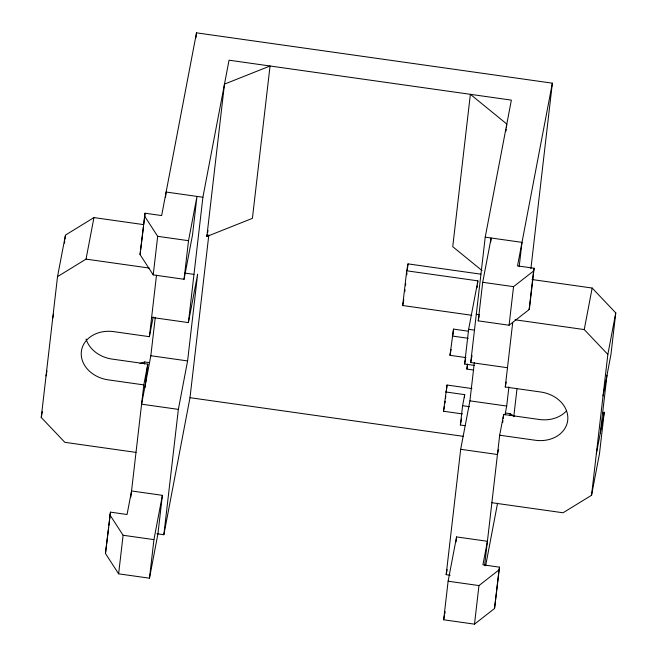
<?xml version="1.0" encoding="UTF-8"?>
<svg xmlns="http://www.w3.org/2000/svg" width="657" height="657" viewBox="0 0 657 657"><rect width="100%" height="100%" fill="white"/><g stroke="black" fill="none" stroke-linecap="round" stroke-linejoin="round"><path stroke-width="0.99" d="M136.007 452.394L64.838 442.325L41.235 417.466L57.529 276.613L65.454 235.083L93.951 217.59L143.07 224.538M64.517 243.18L64.747 241.16M64.986 239.132L65.339 236.093M105.457 553.49L110.45 512.148L127.056 514.497L131.548 490.968L162.386 495.329L157.926 533.895L149.476 578.193L118.63 573.832L105.457 553.49L108.684 527.374M184.059 279.266L188.526 240.692L196.969 196.402L192.509 234.968L184.059 279.266L153.221 274.905L140.048 254.563L145.033 213.221L161.638 215.57L196.5 32.85L552.365 83.168L530.889 268.738M108.922 525.345L110.45 512.148M143.505 226.419L140.048 254.563M143.743 224.39L145.033 213.221M118.63 573.832L123.097 535.258L109.916 514.916M153.221 274.905L157.68 236.331L144.507 215.989M130.842 497.053L143.817 384.895L147.776 364.126L112.191 359.1A29.967 24.243 10.8 0 1 86.067 338.987M143.817 384.895L108.233 379.861A29.967 24.243 10.8 0 1 81.361 351.561A29.967 24.243 10.8 0 1 113.809 331.645L149.394 336.68L156.506 275.209M165.548 197.116L166.131 192.041L202.906 197.24L229.047 60.198L511.368 100.119L485.227 237.161L470.716 362.516L507.491 367.715M145.082 387.433L147.776 364.126M151.627 317.397L188.403 322.595L197.642 274.141L187.598 360.931L178.359 409.377L141.584 404.178L150.831 355.733L155.266 317.38M195.909 37.95L196.5 32.85M149.476 578.193L153.935 539.619L162.386 495.329M156.9 533.747L163.856 534.732L178.359 409.377M188.403 322.595L202.906 197.24M206.856 236.471L224.48 84.121L270.043 65.996L252.411 218.354L206.856 236.471L207.234 234.483M163.856 534.732L189.996 397.69L208.827 234.935M471.857 315.286L402.692 305.513L406.708 270.799L408.022 263.876L480.932 274.183M404.811 291.642L405.041 289.663M405.5 285.696L405.73 283.709M406.765 274.782L406.995 272.803M407.34 269.822L408.022 263.876M462.479 413.926L443.5 411.249L447.056 385.035L471.923 388.558M465.953 357.58L449.971 355.314L453.527 329.108L468.449 331.218M444.937 403.308L445.175 401.279M445.528 398.232L445.758 396.204M446.234 392.147L447.056 385.035M452.821 335.201L453.527 329.108M474.502 365.423L464.622 364.019L468.638 329.305L477.877 280.859L406.708 270.799M465.312 425.703L460.368 425.005L462.602 405.714L464.713 394.643L445.733 391.958M473.763 370.055L466.84 369.078L467.431 364.003M464.359 397.69L464.713 394.643M477.072 287.799L477.302 285.82M477.532 283.832L477.877 280.859M450.152 575.22L446.177 574.653L460.68 449.298L469.919 400.852L474.354 362.5M443.656 619.789L448.115 581.215L456.566 536.925L487.412 541.286L482.92 564.815L499.525 567.163L494.54 608.505L474.494 624.15L443.656 619.789L444.428 615.765M552.365 83.168L517.511 265.888L534.116 268.237L529.649 306.811L529.123 309.578L509.085 325.223L478.239 320.862L482.706 282.296L491.157 237.998L490.689 242.055M455.983 542L456.566 536.925M505.98 131.145L506.219 129.117M506.448 127.088L506.802 124.042L470.371 94.321L452.739 246.679L482.049 270.577M474.494 624.15L478.961 585.576L499 569.931L499.525 567.163M509.085 325.223L513.544 286.657L533.583 271.004L534.116 268.237M484.595 565.644L499.681 435.213L503.64 414.452L539.233 419.478A29.967 24.243 10.8 0 0 566.309 411.06M499.681 435.213L535.266 440.247A29.967 24.243 10.8 0 0 567.714 420.332A29.967 24.243 10.8 0 0 540.851 392.032L505.258 386.998L512.723 322.513M519.178 266.717L521.995 242.359L485.227 237.161M502.704 422.566L502.942 420.537M503.172 418.509L503.64 414.452M504.995 414.945L506.695 406.051L508.912 386.874M513.782 416.587L516.969 389.059M494.54 608.505L499 569.931M529.123 309.578L533.583 271.004M491.871 502.712L563.049 512.772L591.546 495.279L607.848 354.427L615.765 312.896L592.162 288.037L532.022 279.529M600.309 433.02L607.002 375.163M602.329 412.859L604.268 412.251L599.471 453.757L591.546 495.279M615.765 312.896L610.969 354.394L603.044 395.925M52.732 318.111L53.48 314.153M46.031 375.968L46.976 371.024M41.235 417.466L42.368 411.537M57.529 276.613L86.034 259.121L93.951 217.59M149.394 336.68L153.171 316.904M144.359 363.953L144.737 361.974L149.509 362.648M207.612 232.488L207.998 230.492M402.692 305.513L403.817 299.576M449.971 355.314L451.104 349.384M443.5 411.249L444.444 406.305M464.622 364.019L465.558 359.075M466.84 369.078L467.414 366.056M478.239 320.862L479.199 315.828M470.716 362.516L472.038 355.593M460.368 425.005L461.518 418.961M446.177 574.653L447.138 569.619M444.805 613.745L445.191 611.733M505.258 386.998L506.202 382.054M498.392 449.552L497.448 454.496L460.68 449.298M509.766 415.626L510.144 413.647L505.373 412.974M485.638 565.751L497.554 503.278M607.848 354.427L584.245 329.568L592.162 288.037M596.351 453.782L604.268 412.251M139.957 363.461L144.737 361.974M157.68 236.331L188.526 240.692M482.706 282.296L513.544 286.657M86.034 259.121L149.188 268.048M185.036 273.115L193.979 274.38M476.3 314.301L479.282 314.719M515.08 319.787L584.245 329.568M468.638 329.305L474.568 330.151M452.205 336.031L468.186 338.289M150.831 355.733L187.598 360.931M469.919 400.852L506.695 406.051M462.602 405.714L469.517 406.699M189.996 397.69L463.177 436.322M123.097 535.258L153.935 539.619M448.115 581.215L478.961 585.576M510.144 413.647L514.431 416.415"/></g></svg>
